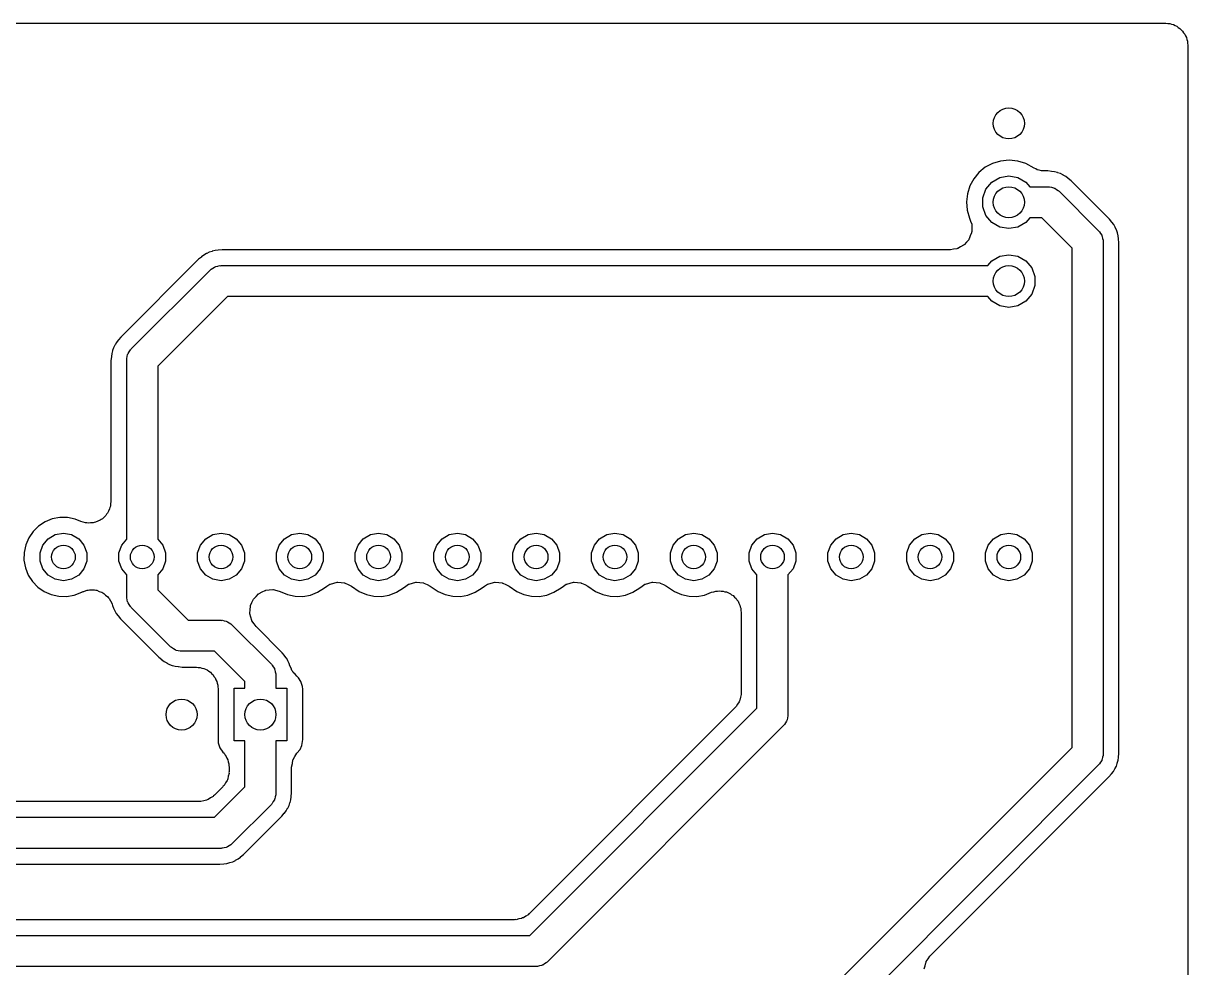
# Model space of a CAD drawing. Extents: x 117.4 to 186.1, y -90.9 to -42.5.
# Drawn here: x 148.57 to 186.11, y -72.93 to -42.49 of the extents above; entities that cross this region are included whole.
import ezdxf

# ---------------------------------------------------------------- set-up
doc = ezdxf.new("R2010")
doc.units = 0
doc.header["$MEASUREMENT"] = 0
doc.layers.add('BLACK', color=7, linetype='CONTINUOUS')

msp = doc.modelspace()

# ---------------------------------------------------------------- linework, layer by layer
at = {"layer": 'Black'}
for p, q in [((118.123, -42.493), (185.407, -42.493)), ((185.407, -42.493), (185.467, -42.5036)), ((185.467, -42.5036), (185.529, -42.5036)), ((185.529, -42.5036), (185.586, -42.5246)), ((185.586, -42.5246), (185.646, -42.5352)), ((185.646, -42.5352), (185.699, -42.5658)), ((185.699, -42.5658), (185.757, -42.5868)), ((185.757, -42.5868), (185.804, -42.6261)), ((185.804, -42.6261), (185.857, -42.6568)), ((185.857, -42.6568), (185.896, -42.7037)), ((185.896, -42.7037), (185.943, -42.743)), ((185.943, -42.743), (185.974, -42.7961)), ((185.974, -42.7961), (186.013, -42.843)), ((186.013, -42.843), (186.034, -42.9005)), ((186.034, -42.9005), (186.065, -42.9536)), ((186.065, -42.9536), (186.075, -43.0139)), ((186.075, -43.0139), (186.096, -43.0714)), ((186.096, -43.0714), (186.096, -43.1327)), ((186.096, -43.1327), (186.107, -43.193)), ((186.107, -43.193), (186.107, -90.157)), ((180.35, -46.9034), (180.067, -46.9312)), ((180.632, -46.935), (180.35, -46.9034)), ((179.376, -47.2988), (179.207, -47.5025)), ((179.58, -47.1317), (179.376, -47.2988)), ((179.814, -47.0076), (179.58, -47.1317)), ((180.067, -46.9312), (179.814, -47.0076)), ((180.884, -47.0149), (180.632, -46.935)), ((181.157, -47.1654), (180.884, -47.0149)), ((181.208, -47.1828), (181.157, -47.1654)), ((181.255, -47.2098), (181.208, -47.1828)), ((181.323, -47.2217), (181.255, -47.2098)), ((181.388, -47.2438), (181.323, -47.2217)), ((181.441, -47.2426), (181.388, -47.2438)), ((181.495, -47.252), (181.441, -47.2426)), ((181.593, -47.252), (181.495, -47.252)), ((181.713, -47.2654), (181.593, -47.252)), ((181.716, -47.2652), (181.713, -47.2654)), ((181.72, -47.2662), (181.716, -47.2652)), ((181.814, -47.2757), (181.72, -47.2662)), ((181.904, -47.3043), (181.814, -47.2757)), ((179.207, -47.5025), (179.081, -47.7351)), ((179.601, -47.835), (179.79, -47.6089)), ((179.79, -47.6089), (180.046, -47.4613)), ((180.046, -47.4613), (180.337, -47.41)), ((180.337, -47.41), (180.343, -47.41)), ((180.343, -47.41), (180.634, -47.4613)), ((180.634, -47.4613), (180.89, -47.6089)), ((180.89, -47.6089), (181.016, -47.76)), ((181.908, -47.3048), (181.904, -47.3043)), ((181.911, -47.3064), (181.908, -47.3048)), ((182.001, -47.334), (181.911, -47.3064)), ((182.084, -47.3795), (182.001, -47.334)), ((182.087, -47.3807), (182.084, -47.3795)), ((182.09, -47.383), (182.087, -47.3807)), ((182.174, -47.4277), (182.09, -47.383)), ((182.246, -47.4884), (182.174, -47.4277)), ((182.249, -47.4902), (182.246, -47.4884)), ((182.252, -47.4931), (182.249, -47.4902)), ((182.347, -47.5714), (182.252, -47.4931)), ((183.581, -48.8054), (182.347, -47.5714)), ((179.003, -47.9876), (178.975, -48.2505)), ((179.081, -47.7351), (179.003, -47.9876)), ((179.5, -48.1124), (179.601, -47.835)), ((181.016, -47.76), (181.61, -47.76)), ((181.61, -47.76), (181.632, -47.7638)), ((181.632, -47.7638), (181.654, -47.7619)), ((181.654, -47.7619), (181.717, -47.7788)), ((181.717, -47.7788), (181.781, -47.7902)), ((181.781, -47.7902), (181.8, -47.8012)), ((181.8, -47.8012), (181.821, -47.8068)), ((181.821, -47.8068), (181.875, -47.8443)), ((181.875, -47.8443), (181.931, -47.877)), ((181.931, -47.877), (181.946, -47.8938)), ((181.946, -47.8938), (181.964, -47.9064)), ((181.964, -47.9064), (183.234, -49.1764)), ((178.975, -48.2505), (178.999, -48.5138)), ((179.5, -48.4076), (179.5, -48.1124)), ((179.601, -48.685), (179.5, -48.4076)), ((178.999, -48.5138), (179.074, -48.7675)), ((179.074, -48.7675), (179.074, -48.7677)), ((179.074, -48.7677), (179.107, -48.8698)), ((179.79, -48.9111), (179.601, -48.685)), ((181.016, -48.76), (180.89, -48.9111)), ((181.403, -48.76), (181.016, -48.76)), ((182.38, -49.7371), (181.403, -48.76)), ((179.107, -48.8698), (179.143, -48.9704)), ((179.143, -48.9704), (179.143, -48.9853)), ((179.143, -48.9853), (179.148, -48.9994)), ((179.148, -48.9994), (179.143, -49.1064)), ((179.143, -49.1064), (179.143, -49.2136)), ((180.046, -49.0587), (179.79, -48.9111)), ((180.337, -49.11), (180.046, -49.0587)), ((180.343, -49.11), (180.337, -49.11)), ((180.634, -49.0587), (180.343, -49.11)), ((180.89, -48.9111), (180.634, -49.0587)), ((183.234, -49.1764), (183.246, -49.1945)), ((183.656, -48.8993), (183.581, -48.8054)), ((183.659, -48.9017), (183.656, -48.8993)), ((183.66, -48.905), (183.659, -48.9017)), ((183.72, -48.9781), (183.66, -48.905)), ((183.764, -49.062), (183.72, -48.9781)), ((183.766, -49.0649), (183.764, -49.062)), ((183.767, -49.0685), (183.766, -49.0649)), ((183.811, -49.1518), (183.767, -49.0685)), ((183.838, -49.2425), (183.811, -49.1518)), ((178.973, -49.5462), (178.904, -49.6282)), ((179.045, -49.4671), (178.973, -49.5462)), ((179.051, -49.4534), (179.045, -49.4671)), ((179.06, -49.442), (179.051, -49.4534)), ((179.097, -49.3413), (179.06, -49.442)), ((179.137, -49.2423), (179.097, -49.3413)), ((179.138, -49.2275), (179.137, -49.2423)), ((179.143, -49.2136), (179.138, -49.2275)), ((183.246, -49.1945), (183.263, -49.2086)), ((183.263, -49.2086), (183.296, -49.2652)), ((183.296, -49.2652), (183.333, -49.3187)), ((183.333, -49.3187), (183.339, -49.3399)), ((183.339, -49.3399), (183.35, -49.359)), ((183.35, -49.359), (183.361, -49.4233)), ((183.361, -49.4233), (183.378, -49.4864)), ((183.378, -49.4864), (183.376, -49.5083)), ((183.376, -49.5083), (183.38, -49.53)), ((183.38, -49.53), (183.38, -66.04)), ((183.839, -49.2459), (183.838, -49.2425)), ((183.84, -49.2496), (183.839, -49.2459)), ((183.867, -49.3399), (183.84, -49.2496)), ((183.875, -49.434), (183.867, -49.3399)), ((183.876, -49.4376), (183.875, -49.434)), ((183.876, -49.4413), (183.876, -49.4376)), ((183.888, -49.5642), (183.876, -49.4413)), ((154.472, -49.9164), (154.388, -49.9599)), ((154.475, -49.9142), (154.472, -49.9164)), ((154.478, -49.913), (154.475, -49.9142)), ((154.562, -49.8687), (154.478, -49.913)), ((154.653, -49.8423), (154.562, -49.8687)), ((154.656, -49.8407), (154.653, -49.8423)), ((154.66, -49.8402), (154.656, -49.8407)), ((154.75, -49.813), (154.66, -49.8402)), ((154.844, -49.8047), (154.75, -49.813)), ((154.848, -49.8038), (154.844, -49.8047)), ((154.851, -49.8041), (154.848, -49.8038)), ((154.974, -49.792), (154.851, -49.8041)), ((178.454, -49.792), (154.974, -49.792)), ((178.559, -49.7734), (178.454, -49.792)), ((178.665, -49.7592), (178.559, -49.7734)), ((178.679, -49.7524), (178.665, -49.7592)), ((178.693, -49.7498), (178.679, -49.7524)), ((178.786, -49.6962), (178.693, -49.7498)), ((178.881, -49.6466), (178.786, -49.6962)), ((178.891, -49.6356), (178.881, -49.6466)), ((178.904, -49.6282), (178.891, -49.6356)), ((182.38, -65.8329), (182.38, -49.7371)), ((183.888, -66.0232), (183.888, -49.5642)), ((154.215, -50.0991), (151.711, -52.603)), ((154.309, -50.0241), (154.215, -50.0991)), ((154.312, -50.0213), (154.309, -50.0241)), ((154.315, -50.0195), (154.312, -50.0213)), ((154.388, -49.9599), (154.315, -50.0195)), ((154.833, -50.3188), (154.896, -50.3019)), ((154.896, -50.3019), (154.918, -50.3038)), ((154.918, -50.3038), (154.94, -50.3)), ((154.94, -50.3), (179.664, -50.3)), ((179.664, -50.3), (179.79, -50.1489)), ((179.79, -50.1489), (180.046, -50.0013)), ((180.046, -50.0013), (180.337, -49.95)), ((180.337, -49.95), (180.343, -49.95)), ((180.343, -49.95), (180.634, -50.0013)), ((180.634, -50.0013), (180.89, -50.1489)), ((180.89, -50.1489), (181.079, -50.375)), ((152.046, -52.9864), (154.586, -50.4464)), ((154.586, -50.4464), (154.604, -50.4338)), ((154.604, -50.4338), (154.619, -50.417)), ((154.619, -50.417), (154.675, -50.3843)), ((154.675, -50.3843), (154.729, -50.3468)), ((154.729, -50.3468), (154.75, -50.3412)), ((154.75, -50.3412), (154.769, -50.3302)), ((154.769, -50.3302), (154.833, -50.3188)), ((181.079, -50.375), (181.18, -50.6524)), ((181.18, -50.6524), (181.18, -50.9476)), ((181.18, -50.9476), (181.079, -51.225)), ((155.147, -51.3), (152.9, -53.5471)), ((179.664, -51.3), (155.147, -51.3)), ((179.79, -51.4511), (179.664, -51.3)), ((181.079, -51.225), (180.89, -51.4511)), ((180.046, -51.5987), (179.79, -51.4511)), ((180.337, -51.65), (180.046, -51.5987)), ((180.343, -51.65), (180.337, -51.65)), ((180.634, -51.5987), (180.343, -51.65)), ((180.89, -51.4511), (180.634, -51.5987)), ((151.52, -52.8661), (151.474, -52.9489)), ((151.521, -52.8626), (151.52, -52.8661)), ((151.523, -52.8597), (151.521, -52.8626)), ((151.568, -52.7765), (151.523, -52.8597)), ((151.628, -52.7041), (151.568, -52.7765)), ((151.63, -52.7009), (151.628, -52.7041)), ((151.633, -52.6985), (151.63, -52.7009)), ((151.711, -52.603), (151.633, -52.6985)), ((151.405, -53.2374), (151.392, -53.3568)), ((151.406, -53.2301), (151.405, -53.2337)), ((151.405, -53.2337), (151.405, -53.2374)), ((151.416, -53.1362), (151.406, -53.2301)), ((151.444, -53.0462), (151.416, -53.1362)), ((151.445, -53.0425), (151.444, -53.0462)), ((151.446, -53.0392), (151.445, -53.0425)), ((151.474, -52.9489), (151.446, -53.0392)), ((151.902, -53.2964), (151.919, -53.2333)), ((151.904, -53.3183), (151.902, -53.2964)), ((151.919, -53.2333), (151.93, -53.169)), ((151.93, -53.169), (151.941, -53.1499)), ((151.941, -53.1499), (151.947, -53.1287)), ((151.947, -53.1287), (151.984, -53.0752)), ((151.984, -53.0752), (152.017, -53.0186)), ((152.017, -53.0186), (152.034, -53.0045)), ((152.034, -53.0045), (152.046, -52.9864)), ((151.392, -53.3568), (151.392, -57.9027)), ((151.9, -53.34), (151.904, -53.3183)), ((151.9, -57.15), (151.9, -53.34)), ((152.9, -53.5471), (152.9, -57.15)), ((151.9, -59.114), (151.9, -57.15)), ((152.9, -57.15), (152.9, -59.114)), ((151.35, -58.1421), (151.311, -58.2098)), ((151.357, -58.0985), (151.35, -58.1421)), ((151.375, -58.0578), (151.357, -58.0985)), ((151.378, -57.9797), (151.375, -58.0578)), ((151.392, -57.9027), (151.378, -57.9797)), ((149.269, -58.559), (149.06, -58.6954)), ((149.5, -58.4657), (149.269, -58.559)), ((149.744, -58.4191), (149.5, -58.4657)), ((149.993, -58.4208), (149.744, -58.4191)), ((150.237, -58.4709), (149.993, -58.4208)), ((150.421, -58.548), (150.237, -58.4709)), ((150.497, -58.5653), (150.421, -58.548)), ((150.969, -58.5356), (150.899, -58.5714)), ((151.042, -58.5089), (150.969, -58.5356)), ((151.076, -58.4805), (151.042, -58.5089)), ((151.115, -58.4602), (151.076, -58.4805)), ((151.168, -58.4029), (151.115, -58.4602)), ((151.228, -58.3526), (151.168, -58.4029)), ((151.25, -58.3143), (151.228, -58.3526)), ((151.28, -58.2819), (151.25, -58.3143)), ((151.311, -58.2098), (151.28, -58.2819)), ((148.882, -58.8697), (148.742, -59.0752)), ((149.06, -58.6954), (148.882, -58.8697)), ((149.598, -58.9712), (149.86, -58.9251)), ((149.86, -58.9251), (150.122, -58.9712)), ((150.57, -58.592), (150.497, -58.5653)), ((150.615, -58.592), (150.57, -58.592)), ((150.658, -58.6018), (150.615, -58.592)), ((150.735, -58.592), (150.658, -58.6018)), ((150.814, -58.592), (150.735, -58.592)), ((150.855, -58.5769), (150.814, -58.592)), ((150.899, -58.5714), (150.855, -58.5769)), ((154.678, -58.9712), (154.94, -58.9251)), ((154.94, -58.9251), (155.202, -58.9712)), ((157.218, -58.9712), (157.48, -58.9251)), ((157.48, -58.9251), (157.742, -58.9712)), ((159.758, -58.9712), (160.02, -58.9251)), ((160.02, -58.9251), (160.282, -58.9712)), ((162.298, -58.9712), (162.56, -58.9251)), ((162.56, -58.9251), (162.822, -58.9712)), ((164.838, -58.9712), (165.1, -58.9251)), ((165.1, -58.9251), (165.362, -58.9712)), ((167.378, -58.9712), (167.64, -58.9251)), ((167.64, -58.9251), (167.902, -58.9712)), ((169.918, -58.9712), (170.18, -58.9251)), ((170.18, -58.9251), (170.442, -58.9712)), ((172.458, -58.9712), (172.72, -58.9251)), ((172.72, -58.9251), (172.982, -58.9712)), ((174.998, -58.9712), (175.26, -58.9251)), ((175.26, -58.9251), (175.522, -58.9712)), ((177.538, -58.9712), (177.8, -58.9251)), ((177.8, -58.9251), (178.062, -58.9712)), ((180.078, -58.9712), (180.34, -58.9251)), ((180.34, -58.9251), (180.602, -58.9712)), ((148.644, -59.3041), (148.592, -59.5477)), ((148.742, -59.0752), (148.644, -59.3041)), ((149.107, -59.5572), (149.198, -59.3075)), ((149.198, -59.3075), (149.368, -59.104)), ((149.368, -59.104), (149.598, -58.9712)), ((150.122, -58.9712), (150.352, -59.104)), ((150.352, -59.104), (150.522, -59.3075)), ((150.522, -59.3075), (150.613, -59.5572)), ((151.647, -59.5572), (151.738, -59.3075)), ((151.738, -59.3075), (151.9, -59.114)), ((152.9, -59.114), (153.062, -59.3075)), ((153.062, -59.3075), (153.153, -59.5572)), ((154.187, -59.5572), (154.278, -59.3075)), ((154.278, -59.3075), (154.448, -59.104)), ((154.448, -59.104), (154.678, -58.9712)), ((155.202, -58.9712), (155.432, -59.104)), ((155.432, -59.104), (155.602, -59.3075)), ((155.602, -59.3075), (155.693, -59.5572)), ((156.727, -59.5572), (156.818, -59.3075)), ((156.818, -59.3075), (156.988, -59.104)), ((156.988, -59.104), (157.218, -58.9712)), ((157.742, -58.9712), (157.972, -59.104)), ((157.972, -59.104), (158.142, -59.3075)), ((158.142, -59.3075), (158.233, -59.5572)), ((159.267, -59.5572), (159.358, -59.3075)), ((159.358, -59.3075), (159.528, -59.104)), ((159.528, -59.104), (159.758, -58.9712)), ((160.282, -58.9712), (160.512, -59.104)), ((160.512, -59.104), (160.682, -59.3075)), ((160.682, -59.3075), (160.773, -59.5572)), ((161.807, -59.5572), (161.898, -59.3075)), ((161.898, -59.3075), (162.068, -59.104)), ((162.068, -59.104), (162.298, -58.9712)), ((162.822, -58.9712), (163.052, -59.104)), ((163.052, -59.104), (163.222, -59.3075)), ((163.222, -59.3075), (163.313, -59.5572)), ((164.347, -59.5572), (164.438, -59.3075)), ((164.438, -59.3075), (164.608, -59.104)), ((164.608, -59.104), (164.838, -58.9712)), ((165.362, -58.9712), (165.592, -59.104)), ((165.592, -59.104), (165.762, -59.3075)), ((165.762, -59.3075), (165.853, -59.5572)), ((166.887, -59.5572), (166.978, -59.3075)), ((166.978, -59.3075), (167.148, -59.104)), ((167.148, -59.104), (167.378, -58.9712)), ((167.902, -58.9712), (168.132, -59.104)), ((168.132, -59.104), (168.302, -59.3075)), ((168.302, -59.3075), (168.393, -59.5572)), ((169.427, -59.5572), (169.518, -59.3075)), ((169.518, -59.3075), (169.688, -59.104)), ((169.688, -59.104), (169.918, -58.9712)), ((170.442, -58.9712), (170.672, -59.104)), ((170.672, -59.104), (170.842, -59.3075)), ((170.842, -59.3075), (170.933, -59.5572)), ((171.967, -59.5572), (172.058, -59.3075)), ((172.058, -59.3075), (172.228, -59.104)), ((172.228, -59.104), (172.458, -58.9712)), ((172.982, -58.9712), (173.212, -59.104)), ((173.212, -59.104), (173.382, -59.3075)), ((173.382, -59.3075), (173.473, -59.5572)), ((174.507, -59.5572), (174.598, -59.3075)), ((174.598, -59.3075), (174.768, -59.104)), ((174.768, -59.104), (174.998, -58.9712)), ((175.522, -58.9712), (175.752, -59.104)), ((175.752, -59.104), (175.922, -59.3075)), ((175.922, -59.3075), (176.013, -59.5572)), ((177.047, -59.5572), (177.138, -59.3075)), ((177.138, -59.3075), (177.308, -59.104)), ((177.308, -59.104), (177.538, -58.9712)), ((178.062, -58.9712), (178.292, -59.104)), ((178.292, -59.104), (178.462, -59.3075)), ((178.462, -59.3075), (178.553, -59.5572)), ((179.587, -59.5572), (179.678, -59.3075)), ((179.678, -59.3075), (179.848, -59.104)), ((179.848, -59.104), (180.078, -58.9712)), ((180.602, -58.9712), (180.832, -59.104)), ((180.832, -59.104), (181.002, -59.3075)), ((181.002, -59.3075), (181.093, -59.5572)), ((148.592, -59.5477), (148.588, -59.7968)), ((149.107, -59.8228), (149.107, -59.5572)), ((150.613, -59.5572), (150.613, -59.8228)), ((151.647, -59.8228), (151.647, -59.5572)), ((153.153, -59.5572), (153.153, -59.8228)), ((154.187, -59.8228), (154.187, -59.5572)), ((155.693, -59.5572), (155.693, -59.8228)), ((156.727, -59.8228), (156.727, -59.5572)), ((158.233, -59.5572), (158.233, -59.8228)), ((159.267, -59.8228), (159.267, -59.5572)), ((160.773, -59.5572), (160.773, -59.8228)), ((161.807, -59.8228), (161.807, -59.5572)), ((163.313, -59.5572), (163.313, -59.8228)), ((164.347, -59.8228), (164.347, -59.5572)), ((165.853, -59.5572), (165.853, -59.8228)), ((166.887, -59.8228), (166.887, -59.5572)), ((168.393, -59.5572), (168.393, -59.8228)), ((169.427, -59.8228), (169.427, -59.5572)), ((170.933, -59.5572), (170.933, -59.8228)), ((171.967, -59.8228), (171.967, -59.5572)), ((173.473, -59.5572), (173.473, -59.8228)), ((174.507, -59.8228), (174.507, -59.5572)), ((176.013, -59.5572), (176.013, -59.8228)), ((177.047, -59.8228), (177.047, -59.5572)), ((178.553, -59.5572), (178.553, -59.8228)), ((179.587, -59.8228), (179.587, -59.5572)), ((181.093, -59.5572), (181.093, -59.8228)), ((148.588, -59.7968), (148.633, -60.0418)), ((148.633, -60.0418), (148.725, -60.2733)), ((149.198, -60.0725), (149.107, -59.8228)), ((150.613, -59.8228), (150.522, -60.0725)), ((151.738, -60.0725), (151.647, -59.8228)), ((153.153, -59.8228), (153.062, -60.0725)), ((154.278, -60.0725), (154.187, -59.8228)), ((155.693, -59.8228), (155.602, -60.0725)), ((156.818, -60.0725), (156.727, -59.8228)), ((158.233, -59.8228), (158.142, -60.0725)), ((159.358, -60.0725), (159.267, -59.8228)), ((160.773, -59.8228), (160.682, -60.0725)), ((161.898, -60.0725), (161.807, -59.8228)), ((163.313, -59.8228), (163.222, -60.0725)), ((164.438, -60.0725), (164.347, -59.8228)), ((165.853, -59.8228), (165.762, -60.0725)), ((166.978, -60.0725), (166.887, -59.8228)), ((168.393, -59.8228), (168.302, -60.0725)), ((169.518, -60.0725), (169.427, -59.8228)), ((170.933, -59.8228), (170.842, -60.0725)), ((172.058, -60.0725), (171.967, -59.8228)), ((173.473, -59.8228), (173.382, -60.0725)), ((174.598, -60.0725), (174.507, -59.8228)), ((176.013, -59.8228), (175.922, -60.0725)), ((177.138, -60.0725), (177.047, -59.8228)), ((178.553, -59.8228), (178.462, -60.0725)), ((179.678, -60.0725), (179.587, -59.8228)), ((181.093, -59.8228), (181.002, -60.0725)), ((148.725, -60.2733), (148.86, -60.4827)), ((149.368, -60.276), (149.198, -60.0725)), ((149.598, -60.4088), (149.368, -60.276)), ((149.86, -60.4549), (149.598, -60.4088)), ((150.122, -60.4088), (149.86, -60.4549)), ((150.352, -60.276), (150.122, -60.4088)), ((150.522, -60.0725), (150.352, -60.276)), ((151.9, -60.266), (151.738, -60.0725)), ((151.9, -60.96), (151.9, -60.266)), ((153.062, -60.0725), (152.9, -60.266)), ((152.9, -60.266), (152.9, -60.7529)), ((154.448, -60.276), (154.278, -60.0725)), ((154.678, -60.4088), (154.448, -60.276)), ((154.94, -60.4549), (154.678, -60.4088)), ((155.202, -60.4088), (154.94, -60.4549)), ((155.432, -60.276), (155.202, -60.4088)), ((155.602, -60.0725), (155.432, -60.276)), ((156.988, -60.276), (156.818, -60.0725)), ((157.218, -60.4088), (156.988, -60.276)), ((157.48, -60.4549), (157.218, -60.4088)), ((157.742, -60.4088), (157.48, -60.4549)), ((157.972, -60.276), (157.742, -60.4088)), ((158.142, -60.0725), (157.972, -60.276)), ((159.528, -60.276), (159.358, -60.0725)), ((159.758, -60.4088), (159.528, -60.276)), ((160.02, -60.4549), (159.758, -60.4088)), ((160.282, -60.4088), (160.02, -60.4549)), ((160.512, -60.276), (160.282, -60.4088)), ((160.682, -60.0725), (160.512, -60.276)), ((162.068, -60.276), (161.898, -60.0725)), ((162.298, -60.4088), (162.068, -60.276)), ((162.56, -60.4549), (162.298, -60.4088)), ((162.822, -60.4088), (162.56, -60.4549)), ((163.052, -60.276), (162.822, -60.4088)), ((163.222, -60.0725), (163.052, -60.276)), ((164.608, -60.276), (164.438, -60.0725)), ((164.838, -60.4088), (164.608, -60.276)), ((165.1, -60.4549), (164.838, -60.4088)), ((165.362, -60.4088), (165.1, -60.4549)), ((165.592, -60.276), (165.362, -60.4088)), ((165.762, -60.0725), (165.592, -60.276)), ((167.148, -60.276), (166.978, -60.0725)), ((167.378, -60.4088), (167.148, -60.276)), ((167.64, -60.4549), (167.378, -60.4088)), ((167.902, -60.4088), (167.64, -60.4549)), ((168.132, -60.276), (167.902, -60.4088)), ((168.302, -60.0725), (168.132, -60.276)), ((169.688, -60.276), (169.518, -60.0725)), ((169.918, -60.4088), (169.688, -60.276)), ((170.18, -60.4549), (169.918, -60.4088)), ((170.442, -60.4088), (170.18, -60.4549)), ((170.672, -60.276), (170.442, -60.4088)), ((170.842, -60.0725), (170.672, -60.276)), ((172.22, -60.266), (172.058, -60.0725)), ((172.22, -64.5629), (172.22, -60.266)), ((173.382, -60.0725), (173.22, -60.266)), ((173.22, -60.266), (173.22, -64.77)), ((174.768, -60.276), (174.598, -60.0725)), ((174.998, -60.4088), (174.768, -60.276)), ((175.26, -60.4549), (174.998, -60.4088)), ((175.522, -60.4088), (175.26, -60.4549)), ((175.752, -60.276), (175.522, -60.4088)), ((175.922, -60.0725), (175.752, -60.276)), ((177.308, -60.276), (177.138, -60.0725)), ((177.538, -60.4088), (177.308, -60.276)), ((177.8, -60.4549), (177.538, -60.4088)), ((178.062, -60.4088), (177.8, -60.4549)), ((178.292, -60.276), (178.062, -60.4088)), ((178.462, -60.0725), (178.292, -60.276)), ((179.848, -60.276), (179.678, -60.0725)), ((180.078, -60.4088), (179.848, -60.276)), ((180.34, -60.4549), (180.078, -60.4088)), ((180.602, -60.4088), (180.34, -60.4549)), ((180.832, -60.276), (180.602, -60.4088)), ((181.002, -60.0725), (180.832, -60.276)), ((148.86, -60.4827), (149.033, -60.6619)), ((149.033, -60.6619), (149.237, -60.804)), ((149.237, -60.804), (149.466, -60.9037)), ((150.457, -60.8207), (150.462, -60.8172)), ((150.462, -60.8172), (150.479, -60.8122)), ((150.479, -60.8122), (150.499, -60.8043)), ((150.499, -60.8043), (150.521, -60.8)), ((150.521, -60.8), (150.543, -60.7937)), ((150.543, -60.7937), (150.621, -60.7616)), ((150.621, -60.7616), (150.659, -60.76)), ((150.659, -60.76), (150.695, -60.7494)), ((150.695, -60.7494), (150.779, -60.7549)), ((150.779, -60.7549), (150.863, -60.7514)), ((150.863, -60.7514), (150.9, -60.763)), ((150.9, -60.763), (150.938, -60.7655)), ((150.938, -60.7655), (151.015, -60.7995)), ((151.015, -60.7995), (151.095, -60.8249)), ((152.9, -60.7529), (153.877, -61.73)), ((156.267, -60.8194), (156.368, -60.7691)), ((156.368, -60.7691), (156.377, -60.7681)), ((156.377, -60.7681), (156.385, -60.7645)), ((156.385, -60.7645), (156.498, -60.7546)), ((156.498, -60.7546), (156.61, -60.742)), ((156.61, -60.742), (156.618, -60.744)), ((156.618, -60.744), (156.627, -60.7433)), ((156.627, -60.7433), (156.736, -60.7726)), ((156.736, -60.7726), (156.846, -60.7992)), ((156.846, -60.7992), (157.086, -60.9037)), ((158.055, -60.8291), (158.282, -60.685)), ((158.282, -60.685), (158.357, -60.6354)), ((158.357, -60.6354), (158.449, -60.5708)), ((158.449, -60.5708), (158.458, -60.5682)), ((158.458, -60.5682), (158.466, -60.5628)), ((158.466, -60.5628), (158.575, -60.5364)), ((158.575, -60.5364), (158.683, -60.5071)), ((158.683, -60.5071), (158.693, -60.5079)), ((158.693, -60.5079), (158.703, -60.5056)), ((158.703, -60.5056), (158.814, -60.5181)), ((158.814, -60.5181), (158.926, -60.5274)), ((158.926, -60.5274), (158.934, -60.5316)), ((158.934, -60.5316), (158.944, -60.5327)), ((158.944, -60.5327), (159.045, -60.5825)), ((159.045, -60.5825), (159.146, -60.6294)), ((159.146, -60.6294), (159.397, -60.804)), ((159.397, -60.804), (159.626, -60.9037)), ((160.595, -60.8291), (160.822, -60.685)), ((160.822, -60.685), (160.897, -60.6354)), ((160.897, -60.6354), (160.989, -60.5708)), ((160.989, -60.5708), (160.998, -60.5682)), ((160.998, -60.5682), (161.006, -60.5628)), ((161.006, -60.5628), (161.115, -60.5364)), ((161.115, -60.5364), (161.223, -60.5071)), ((161.223, -60.5071), (161.233, -60.5079)), ((161.233, -60.5079), (161.243, -60.5056)), ((161.243, -60.5056), (161.354, -60.5181)), ((161.354, -60.5181), (161.466, -60.5274)), ((161.466, -60.5274), (161.474, -60.5316)), ((161.474, -60.5316), (161.484, -60.5327)), ((161.484, -60.5327), (161.585, -60.5825)), ((161.585, -60.5825), (161.686, -60.6294)), ((161.686, -60.6294), (161.937, -60.804)), ((161.937, -60.804), (162.166, -60.9037)), ((163.135, -60.8291), (163.362, -60.685)), ((163.362, -60.685), (163.437, -60.6354)), ((163.437, -60.6354), (163.529, -60.5708)), ((163.529, -60.5708), (163.538, -60.5682)), ((163.538, -60.5682), (163.546, -60.5628)), ((163.546, -60.5628), (163.655, -60.5364)), ((163.655, -60.5364), (163.763, -60.5071)), ((163.763, -60.5071), (163.773, -60.5079)), ((163.773, -60.5079), (163.783, -60.5056)), ((163.783, -60.5056), (163.894, -60.5181)), ((163.894, -60.5181), (164.006, -60.5274)), ((164.006, -60.5274), (164.014, -60.5316)), ((164.014, -60.5316), (164.024, -60.5327)), ((164.024, -60.5327), (164.125, -60.5825)), ((164.125, -60.5825), (164.226, -60.6294)), ((164.226, -60.6294), (164.477, -60.804)), ((164.477, -60.804), (164.706, -60.9037)), ((165.675, -60.8291), (165.902, -60.685)), ((165.902, -60.685), (165.977, -60.6354)), ((165.977, -60.6354), (166.069, -60.5708)), ((166.069, -60.5708), (166.078, -60.5682)), ((166.078, -60.5682), (166.086, -60.5628)), ((166.086, -60.5628), (166.195, -60.5364)), ((166.195, -60.5364), (166.303, -60.5071)), ((166.303, -60.5071), (166.313, -60.5079)), ((166.313, -60.5079), (166.323, -60.5056)), ((166.323, -60.5056), (166.434, -60.5181)), ((166.434, -60.5181), (166.546, -60.5274)), ((166.546, -60.5274), (166.554, -60.5316)), ((166.554, -60.5316), (166.564, -60.5327)), ((166.564, -60.5327), (166.665, -60.5825)), ((166.665, -60.5825), (166.766, -60.6294)), ((166.766, -60.6294), (167.017, -60.804)), ((167.017, -60.804), (167.246, -60.9037)), ((168.215, -60.8291), (168.442, -60.685)), ((168.442, -60.685), (168.517, -60.6354)), ((168.517, -60.6354), (168.609, -60.5708)), ((168.609, -60.5708), (168.618, -60.5682)), ((168.618, -60.5682), (168.626, -60.5628)), ((168.626, -60.5628), (168.735, -60.5364)), ((168.735, -60.5364), (168.843, -60.5071)), ((168.843, -60.5071), (168.853, -60.5079)), ((168.853, -60.5079), (168.863, -60.5056)), ((168.863, -60.5056), (168.974, -60.5181)), ((168.974, -60.5181), (169.086, -60.5274)), ((169.086, -60.5274), (169.094, -60.5316)), ((169.094, -60.5316), (169.104, -60.5327)), ((169.104, -60.5327), (169.205, -60.5825)), ((169.205, -60.5825), (169.306, -60.6294)), ((169.306, -60.6294), (169.557, -60.804)), ((169.557, -60.804), (169.786, -60.9037)), ((170.759, -60.8278), (170.826, -60.8144)), ((170.826, -60.8144), (170.89, -60.791)), ((170.89, -60.791), (170.944, -60.791)), ((170.944, -60.791), (170.997, -60.7805)), ((170.997, -60.7805), (171.065, -60.791)), ((171.065, -60.791), (171.134, -60.791)), ((171.134, -60.791), (171.184, -60.8095)), ((171.184, -60.8095), (171.238, -60.8177)), ((149.466, -60.9037), (149.709, -60.9572)), ((149.709, -60.9572), (149.958, -60.9624)), ((149.958, -60.9624), (150.203, -60.9192)), ((150.203, -60.9192), (150.457, -60.8207)), ((151.095, -60.8249), (151.125, -60.8482)), ((151.125, -60.8482), (151.16, -60.8636)), ((151.16, -60.8636), (151.221, -60.9219)), ((151.221, -60.9219), (151.288, -60.9733)), ((151.288, -60.9733), (151.308, -61.0055)), ((151.308, -61.0055), (151.336, -61.0318)), ((151.336, -61.0318), (151.373, -61.1074)), ((151.373, -61.1074), (151.418, -61.1785)), ((151.418, -61.1785), (151.426, -61.2158)), ((151.904, -60.9817), (151.9, -60.96)), ((151.902, -61.0036), (151.904, -60.9817)), ((151.919, -61.0667), (151.902, -61.0036)), ((151.93, -61.131), (151.919, -61.0667)), ((151.941, -61.1501), (151.93, -61.131)), ((151.947, -61.1713), (151.941, -61.1501)), ((151.984, -61.2248), (151.947, -61.1713)), ((155.89, -61.2594), (155.938, -61.1569)), ((155.938, -61.1569), (155.983, -61.0532)), ((155.983, -61.0532), (155.989, -61.047)), ((155.989, -61.047), (155.993, -61.0391)), ((155.993, -61.0391), (156.073, -60.9591)), ((156.073, -60.9591), (156.151, -60.8772)), ((156.151, -60.8772), (156.158, -60.8733)), ((156.158, -60.8733), (156.165, -60.8672)), ((156.165, -60.8672), (156.267, -60.8194)), ((157.086, -60.9037), (157.329, -60.9572)), ((157.329, -60.9572), (157.578, -60.9624)), ((157.578, -60.9624), (157.823, -60.9192)), ((157.823, -60.9192), (158.055, -60.8291)), ((159.626, -60.9037), (159.869, -60.9572)), ((159.869, -60.9572), (160.118, -60.9624)), ((160.118, -60.9624), (160.363, -60.9192)), ((160.363, -60.9192), (160.595, -60.8291)), ((162.166, -60.9037), (162.409, -60.9572)), ((162.409, -60.9572), (162.658, -60.9624)), ((162.658, -60.9624), (162.903, -60.9192)), ((162.903, -60.9192), (163.135, -60.8291)), ((164.706, -60.9037), (164.949, -60.9572)), ((164.949, -60.9572), (165.198, -60.9624)), ((165.198, -60.9624), (165.443, -60.9192)), ((165.443, -60.9192), (165.675, -60.8291)), ((167.246, -60.9037), (167.489, -60.9572)), ((167.489, -60.9572), (167.738, -60.9624)), ((167.738, -60.9624), (167.983, -60.9192)), ((167.983, -60.9192), (168.215, -60.8291)), ((169.786, -60.9037), (170.029, -60.9572)), ((170.029, -60.9572), (170.278, -60.9624)), ((170.278, -60.9624), (170.523, -60.9192)), ((170.523, -60.9192), (170.759, -60.8278)), ((171.238, -60.8177), (171.298, -60.8507)), ((171.298, -60.8507), (171.362, -60.8742)), ((171.362, -60.8742), (171.403, -60.9088)), ((171.403, -60.9088), (171.451, -60.9348)), ((171.451, -60.9348), (171.496, -60.9864)), ((171.496, -60.9864), (171.548, -61.0304)), ((171.548, -61.0304), (171.575, -61.0772)), ((171.575, -61.0772), (171.611, -61.1178)), ((171.611, -61.1178), (171.636, -61.1816)), ((171.636, -61.1816), (171.67, -61.241)), ((151.426, -61.2158), (151.443, -61.25)), ((151.443, -61.25), (151.469, -61.3382)), ((151.469, -61.3382), (151.513, -61.4215)), ((151.513, -61.4215), (151.514, -61.4251)), ((151.514, -61.4251), (151.516, -61.428)), ((151.516, -61.428), (151.56, -61.5119)), ((151.56, -61.5119), (151.62, -61.585)), ((152.017, -61.2814), (151.984, -61.2248)), ((152.034, -61.2955), (152.017, -61.2814)), ((152.046, -61.3136), (152.034, -61.2955)), ((153.316, -62.5836), (152.046, -61.3136)), ((155.869, -61.5016), (155.879, -61.3889)), ((155.871, -61.51), (155.869, -61.5016)), ((155.87, -61.5186), (155.871, -61.51)), ((155.902, -61.6272), (155.87, -61.5186)), ((155.879, -61.3889), (155.886, -61.276)), ((155.886, -61.276), (155.889, -61.2681)), ((155.889, -61.2681), (155.89, -61.2594)), ((171.67, -61.241), (171.679, -61.2941)), ((171.679, -61.2941), (171.699, -61.3444)), ((171.699, -61.3444), (171.7, -61.4129)), ((171.7, -61.4129), (171.712, -61.4804)), ((171.712, -61.4804), (171.712, -64.0625)), ((151.62, -61.585), (151.621, -61.5883)), ((151.621, -61.5883), (151.624, -61.5907)), ((151.624, -61.5907), (151.699, -61.6846)), ((151.699, -61.6846), (152.933, -62.9186)), ((153.877, -61.73), (154.94, -61.73)), ((154.94, -61.73), (154.962, -61.7338)), ((154.962, -61.7338), (154.984, -61.7319)), ((154.984, -61.7319), (155.047, -61.7488)), ((155.047, -61.7488), (155.111, -61.7602)), ((155.111, -61.7602), (155.13, -61.7712)), ((155.13, -61.7712), (155.151, -61.7768)), ((155.151, -61.7768), (155.205, -61.8143)), ((155.205, -61.8143), (155.261, -61.847)), ((155.261, -61.847), (155.276, -61.8638)), ((155.276, -61.8638), (155.294, -61.8764)), ((155.294, -61.8764), (156.564, -63.1464)), ((155.932, -61.7365), (155.902, -61.6272)), ((155.937, -61.7436), (155.932, -61.7365)), ((155.939, -61.7519), (155.937, -61.7436)), ((156.006, -61.8429), (155.939, -61.7519)), ((156.071, -61.9356), (156.006, -61.8429)), ((156.911, -62.7754), (156.071, -61.9356)), ((153.334, -62.5962), (153.316, -62.5836)), ((153.349, -62.613), (153.334, -62.5962)), ((153.405, -62.6457), (153.349, -62.613)), ((153.459, -62.6832), (153.405, -62.6457)), ((153.48, -62.6888), (153.459, -62.6832)), ((153.499, -62.6998), (153.48, -62.6888)), ((152.933, -62.9186), (153.028, -62.997)), ((153.028, -62.997), (153.031, -62.9998)), ((153.031, -62.9998), (153.034, -63.0016)), ((153.034, -63.0016), (153.106, -63.0623)), ((153.106, -63.0623), (153.19, -63.107)), ((153.563, -62.7112), (153.499, -62.6998)), ((153.626, -62.7281), (153.563, -62.7112)), ((153.648, -62.7262), (153.626, -62.7281)), ((153.67, -62.73), (153.648, -62.7262)), ((154.733, -62.73), (153.67, -62.73)), ((155.71, -63.7071), (154.733, -62.73)), ((156.986, -62.8693), (156.911, -62.7754)), ((156.989, -62.8717), (156.986, -62.8693)), ((156.99, -62.875), (156.989, -62.8717)), ((157.05, -62.9481), (156.99, -62.875)), ((157.094, -63.032), (157.05, -62.9481)), ((157.096, -63.0349), (157.094, -63.032)), ((157.097, -63.0385), (157.096, -63.0349)), ((157.141, -63.1218), (157.097, -63.0385)), ((153.19, -63.107), (153.193, -63.1093)), ((153.193, -63.1093), (153.196, -63.1105)), ((153.196, -63.1105), (153.279, -63.156)), ((153.279, -63.156), (153.369, -63.1836)), ((153.369, -63.1836), (153.372, -63.1852)), ((153.372, -63.1852), (153.376, -63.1857)), ((153.376, -63.1857), (153.466, -63.2143)), ((153.466, -63.2143), (153.56, -63.2238)), ((153.56, -63.2238), (153.564, -63.2248)), ((153.564, -63.2248), (153.567, -63.2246)), ((153.567, -63.2246), (153.687, -63.238)), ((153.687, -63.238), (154.146, -63.238)), ((154.146, -63.238), (154.206, -63.2486)), ((154.206, -63.2486), (154.268, -63.2486)), ((154.268, -63.2486), (154.325, -63.2696)), ((154.325, -63.2696), (154.386, -63.2802)), ((154.386, -63.2802), (154.439, -63.3108)), ((154.439, -63.3108), (154.496, -63.3318)), ((154.496, -63.3318), (154.543, -63.3711)), ((154.543, -63.3711), (154.596, -63.4018)), ((154.596, -63.4018), (154.635, -63.4487)), ((156.564, -63.1464), (156.576, -63.1645)), ((156.576, -63.1645), (156.593, -63.1786)), ((156.593, -63.1786), (156.626, -63.2352)), ((156.626, -63.2352), (156.663, -63.2887)), ((156.663, -63.2887), (156.669, -63.3099)), ((156.669, -63.3099), (156.68, -63.329)), ((156.68, -63.329), (156.691, -63.3933)), ((156.691, -63.3933), (156.708, -63.4564)), ((157.163, -63.1971), (157.141, -63.1218)), ((157.199, -63.2703), (157.163, -63.1971)), ((157.227, -63.3472), (157.199, -63.2703)), ((157.253, -63.3786), (157.227, -63.3472)), ((157.271, -63.4153), (157.253, -63.3786)), ((157.329, -63.4717), (157.271, -63.4153)), ((154.635, -63.4487), (154.682, -63.488)), ((154.682, -63.488), (154.713, -63.5411)), ((154.713, -63.5411), (154.752, -63.588)), ((154.752, -63.588), (154.773, -63.6455)), ((154.773, -63.6455), (154.804, -63.6986)), ((154.804, -63.6986), (154.815, -63.7589)), ((154.815, -63.7589), (154.836, -63.8164)), ((154.836, -63.8164), (154.836, -63.8777)), ((155.71, -63.92), (155.71, -63.7071)), ((156.708, -63.4564), (156.706, -63.4783)), ((156.706, -63.4783), (156.71, -63.5)), ((156.71, -63.5), (156.71, -63.92)), ((157.381, -63.5346), (157.329, -63.4717)), ((157.44, -63.5844), (157.381, -63.5346)), ((157.518, -63.7035), (157.44, -63.5844)), ((157.567, -63.8606), (157.518, -63.7035)), ((154.836, -63.8777), (154.846, -63.938)), ((154.846, -63.938), (154.846, -65.5921)), ((155.36, -65.62), (155.36, -63.92)), ((155.36, -63.92), (155.71, -63.92)), ((156.71, -63.92), (157.06, -63.92)), ((157.06, -63.92), (157.06, -65.62)), ((157.574, -63.9479), (157.567, -63.8606)), ((157.574, -65.5705), (157.574, -63.9479)), ((171.709, -64.1235), (171.686, -64.2119)), ((171.712, -64.0625), (171.707, -64.0929)), ((171.707, -64.0929), (171.709, -64.1235)), ((171.507, -64.5575), (164.887, -71.177)), ((164.893, -71.89), (172.22, -64.5629)), ((171.525, -64.5323), (171.507, -64.5575)), ((171.548, -64.5125), (171.525, -64.5323)), ((171.594, -64.4333), (171.548, -64.5125)), ((171.646, -64.3584), (171.594, -64.4333)), ((171.654, -64.3286), (171.646, -64.3584)), ((171.67, -64.3019), (171.654, -64.3286)), ((171.686, -64.2119), (171.67, -64.3019)), ((173.19, -64.941), (173.179, -64.9601)), ((173.201, -64.8767), (173.19, -64.941)), ((173.218, -64.8136), (173.201, -64.8767)), ((173.22, -64.77), (173.216, -64.7917)), ((173.216, -64.7917), (173.218, -64.8136)), ((173.074, -65.1236), (165.454, -72.7436)), ((173.086, -65.1055), (173.074, -65.1236)), ((173.103, -65.0914), (173.086, -65.1055)), ((173.136, -65.0348), (173.103, -65.0914)), ((173.173, -64.9813), (173.136, -65.0348)), ((173.179, -64.9601), (173.173, -64.9813)), ((154.846, -65.5921), (154.853, -65.6794)), ((154.853, -65.6794), (154.902, -65.8365)), ((155.71, -65.62), (155.36, -65.62)), ((155.71, -67.1029), (155.71, -65.62)), ((157.06, -65.62), (156.71, -65.62)), ((156.71, -65.62), (156.71, -67.31)), ((157.547, -65.7612), (157.574, -65.5705)), ((154.902, -65.8365), (155, -65.9859)), ((155, -65.9859), (155.038, -66.0178)), ((155.038, -66.0178), (155.07, -66.0732)), ((157.322, -66.119), (157.382, -66.016)), ((157.382, -66.016), (157.384, -66.0143)), ((157.384, -66.0143), (157.385, -66.0119)), ((157.385, -66.0119), (157.488, -65.8912)), ((157.488, -65.8912), (157.547, -65.7612)), ((174.906, -73.3064), (182.38, -65.8329)), ((183.38, -66.04), (183.376, -66.0617)), ((183.376, -66.0617), (183.378, -66.0836)), ((183.875, -66.1427), (183.888, -66.0232)), ((155.07, -66.0732), (155.111, -66.1224)), ((155.111, -66.1224), (155.13, -66.1776)), ((155.13, -66.1776), (155.16, -66.2284)), ((155.16, -66.2284), (155.171, -66.2913)), ((155.171, -66.2913), (155.192, -66.3515)), ((155.192, -66.3515), (155.192, -66.4101)), ((155.192, -66.4101), (155.202, -66.4678)), ((157.218, -66.4606), (157.24, -66.3437)), ((157.24, -66.3437), (157.26, -66.2266)), ((157.26, -66.2266), (157.262, -66.2242)), ((157.262, -66.2215), (157.322, -66.119)), ((157.262, -66.2242), (157.262, -66.2215)), ((183.234, -66.3936), (175.76, -73.8671)), ((183.246, -66.3755), (183.234, -66.3936)), ((183.263, -66.3614), (183.246, -66.3755)), ((183.296, -66.3048), (183.263, -66.3614)), ((183.333, -66.2513), (183.296, -66.3048)), ((183.339, -66.2301), (183.333, -66.2513)), ((183.35, -66.211), (183.339, -66.2301)), ((183.361, -66.1467), (183.35, -66.211)), ((183.378, -66.0836), (183.361, -66.1467)), ((183.76, -66.5139), (183.806, -66.4311)), ((183.806, -66.4311), (183.834, -66.3408)), ((183.834, -66.3408), (183.835, -66.3375)), ((183.835, -66.3375), (183.836, -66.3338)), ((183.836, -66.3338), (183.864, -66.2438)), ((183.864, -66.2438), (183.874, -66.1499)), ((183.874, -66.1499), (183.875, -66.1464)), ((183.875, -66.1464), (183.875, -66.1427)), ((155.176, -66.7519), (155.16, -66.8419)), ((155.199, -66.6635), (155.176, -66.7519)), ((155.202, -66.6025), (155.197, -66.6329)), ((155.197, -66.6329), (155.199, -66.6635)), ((155.202, -66.4678), (155.202, -66.6025)), ((157.218, -66.4633), (157.218, -66.4606)), ((157.218, -66.466), (157.218, -66.4633)), ((157.218, -67.2932), (157.218, -66.466)), ((177.817, -72.5289), (183.569, -66.777)), ((183.569, -66.777), (183.647, -66.6815)), ((183.647, -66.6815), (183.65, -66.6791)), ((183.65, -66.6791), (183.652, -66.6759)), ((183.652, -66.6759), (183.712, -66.6035)), ((183.712, -66.6035), (183.757, -66.5203)), ((183.757, -66.5203), (183.759, -66.5174)), ((183.759, -66.5174), (183.76, -66.5139)), ((154.997, -67.0975), (154.727, -67.367)), ((154.733, -68.08), (155.71, -67.1029)), ((155.015, -67.0723), (154.997, -67.0975)), ((155.038, -67.0525), (155.015, -67.0723)), ((155.084, -66.9733), (155.038, -67.0525)), ((155.136, -66.8984), (155.084, -66.9733)), ((155.144, -66.8686), (155.136, -66.8984)), ((155.16, -66.8419), (155.144, -66.8686)), ((154.233, -67.572), (125.764, -67.572)), ((154.263, -67.5667), (154.233, -67.572)), ((154.294, -67.5693), (154.263, -67.5667)), ((154.382, -67.5457), (154.294, -67.5693)), ((154.472, -67.5298), (154.382, -67.5457)), ((154.499, -67.5144), (154.472, -67.5298)), ((154.528, -67.5064), (154.499, -67.5144)), ((154.603, -67.454), (154.528, -67.5064)), ((154.682, -67.4082), (154.603, -67.454)), ((154.702, -67.3846), (154.682, -67.4082)), ((154.727, -67.367), (154.702, -67.3846)), ((156.663, -67.5213), (156.626, -67.5748)), ((156.669, -67.5001), (156.663, -67.5213)), ((156.68, -67.481), (156.669, -67.5001)), ((156.691, -67.4167), (156.68, -67.481)), ((156.708, -67.3536), (156.691, -67.4167)), ((156.71, -67.31), (156.706, -67.3317)), ((156.706, -67.3317), (156.708, -67.3536)), ((157.166, -67.6038), (157.194, -67.5138)), ((157.194, -67.5138), (157.204, -67.42)), ((157.204, -67.42), (157.205, -67.4164)), ((157.205, -67.4127), (157.218, -67.2932)), ((157.205, -67.4164), (157.205, -67.4127)), ((156.564, -67.6636), (155.294, -68.9336)), ((156.576, -67.6455), (156.564, -67.6636)), ((156.593, -67.6314), (156.576, -67.6455)), ((156.626, -67.5748), (156.593, -67.6314)), ((156.977, -67.9515), (156.98, -67.9491)), ((156.98, -67.9491), (156.982, -67.9459)), ((156.982, -67.9459), (157.042, -67.8735)), ((157.042, -67.8735), (157.087, -67.7903)), ((157.087, -67.7903), (157.089, -67.7874)), ((157.089, -67.7874), (157.09, -67.7839)), ((157.09, -67.7839), (157.136, -67.7011)), ((157.136, -67.7011), (157.164, -67.6108)), ((157.164, -67.6108), (157.165, -67.6075)), ((157.165, -67.6075), (157.166, -67.6038)), ((125.73, -68.08), (154.733, -68.08)), ((155.665, -69.2809), (156.899, -68.047)), ((156.899, -68.047), (156.977, -67.9515)), ((154.962, -69.0762), (154.94, -69.08)), ((154.984, -69.0781), (154.962, -69.0762)), ((155.047, -69.0612), (154.984, -69.0781)), ((155.111, -69.0498), (155.047, -69.0612)), ((155.13, -69.0388), (155.111, -69.0498)), ((155.151, -69.0332), (155.13, -69.0388)), ((155.205, -68.9957), (155.151, -69.0332)), ((155.261, -68.963), (155.205, -68.9957)), ((155.276, -68.9462), (155.261, -68.963)), ((155.294, -68.9336), (155.276, -68.9462)), ((154.94, -69.08), (125.937, -69.08)), ((155.408, -69.4636), (155.492, -69.4201)), ((155.492, -69.4201), (155.565, -69.3605)), ((155.565, -69.3605), (155.568, -69.3587)), ((155.568, -69.3587), (155.571, -69.3559)), ((155.571, -69.3559), (155.665, -69.2809)), ((126.437, -69.588), (154.906, -69.588)), ((154.906, -69.588), (155.029, -69.5759)), ((155.029, -69.5759), (155.032, -69.5762)), ((155.032, -69.5762), (155.036, -69.5753)), ((155.036, -69.5753), (155.13, -69.567)), ((155.13, -69.567), (155.22, -69.5398)), ((155.22, -69.5398), (155.224, -69.5393)), ((155.224, -69.5393), (155.227, -69.5377)), ((155.227, -69.5377), (155.318, -69.5113)), ((155.318, -69.5113), (155.402, -69.467)), ((155.402, -69.467), (155.405, -69.4658)), ((155.405, -69.4658), (155.408, -69.4636)), ((164.659, -71.3244), (164.632, -71.3398)), ((164.688, -71.3164), (164.659, -71.3244)), ((164.763, -71.264), (164.688, -71.3164)), ((164.842, -71.2182), (164.763, -71.264)), ((164.862, -71.1946), (164.842, -71.2182)), ((164.887, -71.177), (164.862, -71.1946)), ((164.393, -71.382), (143.544, -71.382)), ((164.423, -71.3767), (164.393, -71.382)), ((164.454, -71.3793), (164.423, -71.3767)), ((164.542, -71.3557), (164.454, -71.3793)), ((164.632, -71.3398), (164.542, -71.3557)), ((143.51, -71.89), (164.893, -71.89)), ((165.365, -72.8057), (165.311, -72.8432)), ((165.421, -72.773), (165.365, -72.8057)), ((165.436, -72.7562), (165.421, -72.773)), ((165.454, -72.7436), (165.436, -72.7562)), ((177.64, -72.8652), (177.661, -72.7662)), ((177.661, -72.7662), (177.672, -72.7483)), ((177.672, -72.7483), (177.677, -72.728)), ((177.677, -72.728), (177.735, -72.6452)), ((177.735, -72.6452), (177.788, -72.5591)), ((177.788, -72.5591), (177.805, -72.5461)), ((177.805, -72.5461), (177.817, -72.5289)), ((165.1, -72.89), (143.717, -72.89)), ((165.122, -72.8862), (165.1, -72.89)), ((165.144, -72.8881), (165.122, -72.8862)), ((165.207, -72.8712), (165.144, -72.8881)), ((165.271, -72.8598), (165.207, -72.8712)), ((165.29, -72.8488), (165.271, -72.8598)), ((165.311, -72.8432), (165.29, -72.8488)), ((177.614, -72.9628), (177.64, -72.8652))]:
    msp.add_line(p, q, dxfattribs=at)
for centre, radius in [((180.34, -45.72), 0.5), ((180.34, -48.26), 0.5), ((180.34, -50.8), 0.5), ((149.86, -59.69), 0.381), ((152.4, -59.69), 0.381), ((154.94, -59.69), 0.381), ((157.48, -59.69), 0.381), ((160.02, -59.69), 0.381), ((162.56, -59.69), 0.381), ((165.1, -59.69), 0.381), ((167.64, -59.69), 0.381), ((170.18, -59.69), 0.381), ((172.72, -59.69), 0.381), ((175.26, -59.69), 0.381), ((177.8, -59.69), 0.381), ((180.34, -59.69), 0.381), ((153.67, -64.77), 0.5), ((156.21, -64.77), 0.5)]:
    msp.add_circle(centre, radius, dxfattribs=at)

doc.saveas('drawing.dxf')
